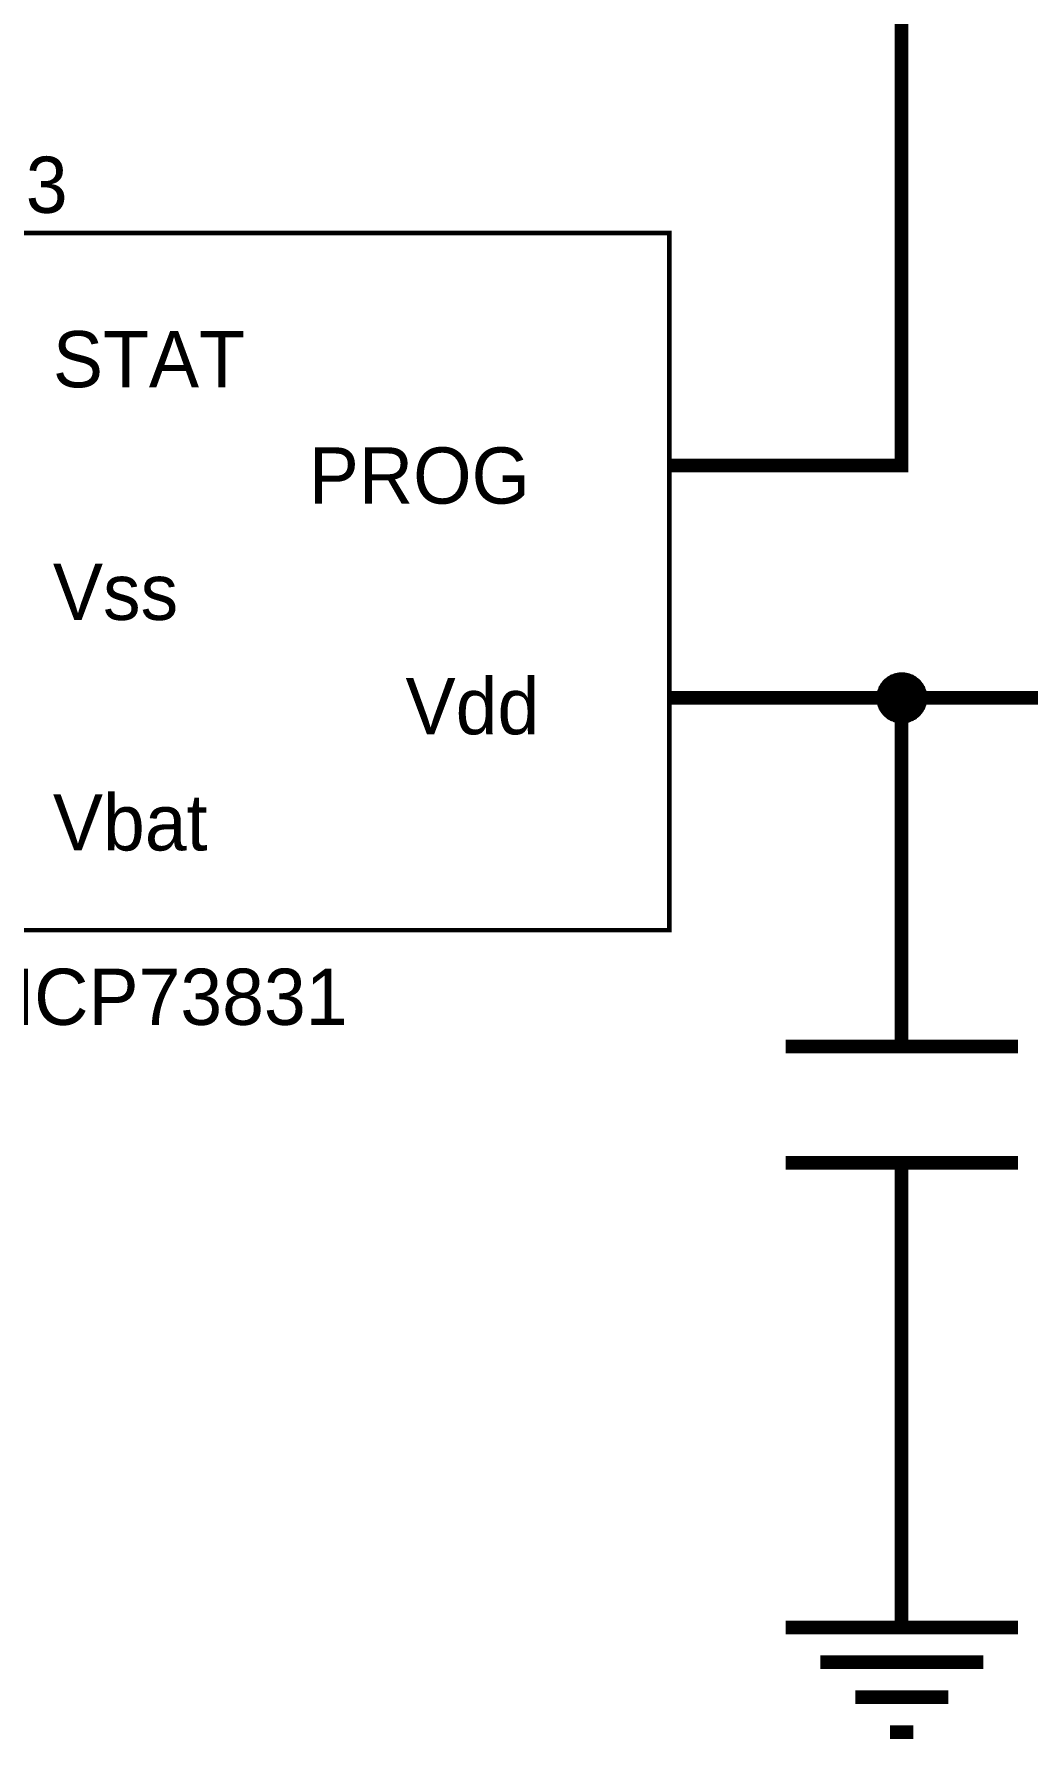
# Model space of a CAD drawing. Header units: millimetres. Extents: x 0 to 9.5, y 0 to 7.5.
# Drawn here: x 2.654 to 3.509, y 4.604 to 6.071 of the extents above; entities that cross this region are included whole.
import ezdxf

# ---------------------------------------------------------------- set-up
doc = ezdxf.new("R2010")
doc.units = ezdxf.units.MM
doc.header["$MEASUREMENT"] = 0
doc.layers.add('Sheet', color=255, linetype='Continuous')

msp = doc.modelspace()

# ---------------------------------------------------------------- linework, layer by layer
at = {"layer": 'Sheet'}
for points, const_width in [([(3.1003, 6.5), (3.4002, 6.5), (3.4002, 5.6999), (3.3003, 5.6999)], 0.0118), ([(3.2002, 5.6999), (3.3003, 5.6999)], 0.0118), ([(3.3803, 5.4999), (3.3803, 5.501), (3.3803, 5.502), (3.3805, 5.503), (3.3807, 5.5039), (3.3809, 5.5049), (3.3812, 5.506), (3.3816, 5.5068), (3.382, 5.5076), (3.3822, 5.5087), (3.3828, 5.5095), (3.3832, 5.5103), (3.3837, 5.5112), (3.3843, 5.5118), (3.3849, 5.5126), (3.3855, 5.5135), (3.3862, 5.5141), (3.3868, 5.5147), (3.3876, 5.5153), (3.3885, 5.516), (3.3891, 5.5166), (3.3899, 5.517), (3.3907, 5.5174), (3.3916, 5.5181), (3.3926, 5.5183), (3.3935, 5.5187), (3.3943, 5.5191), (3.3953, 5.5193), (3.3964, 5.5195), (3.3972, 5.5197), (3.3982, 5.5199), (3.3993, 5.5199), (3.4003, 5.5199)], 0.0039), ([(3.3803, 5.4999), (3.3803, 5.501), (3.3803, 5.502), (3.3805, 5.503), (3.3807, 5.5039), (3.3809, 5.5049), (3.3812, 5.506), (3.3816, 5.5068), (3.382, 5.5076), (3.3822, 5.5087), (3.3828, 5.5095), (3.3832, 5.5103), (3.3837, 5.5112), (3.3843, 5.5118), (3.3849, 5.5126), (3.3855, 5.5135), (3.3862, 5.5141), (3.3868, 5.5147), (3.3876, 5.5153), (3.3885, 5.516), (3.3891, 5.5166), (3.3899, 5.517), (3.3907, 5.5174), (3.3916, 5.5181), (3.3926, 5.5183), (3.3935, 5.5187), (3.3943, 5.5191), (3.3953, 5.5193), (3.3964, 5.5195), (3.3972, 5.5197), (3.3982, 5.5199), (3.3993, 5.5199), (3.4003, 5.5199)], 0.0039), ([(3.3803, 5.4999), (3.3803, 5.501), (3.3803, 5.502), (3.3805, 5.503), (3.3807, 5.5039), (3.3809, 5.5049), (3.3812, 5.506), (3.3816, 5.5068), (3.382, 5.5076), (3.3822, 5.5087), (3.3828, 5.5095), (3.3832, 5.5103), (3.3837, 5.5112), (3.3843, 5.5118), (3.3849, 5.5126), (3.3855, 5.5135), (3.3862, 5.5141), (3.3868, 5.5147), (3.3876, 5.5153), (3.3885, 5.516), (3.3891, 5.5166), (3.3899, 5.517), (3.3907, 5.5174), (3.3916, 5.5181), (3.3926, 5.5183), (3.3935, 5.5187), (3.3943, 5.5191), (3.3953, 5.5193), (3.3964, 5.5195), (3.3972, 5.5197), (3.3982, 5.5199), (3.3993, 5.5199), (3.4003, 5.5199)], 0.0039), ([(3.3803, 5.4999), (3.3803, 5.501), (3.3803, 5.502), (3.3805, 5.503), (3.3807, 5.5039), (3.3809, 5.5049), (3.3812, 5.506), (3.3816, 5.5068), (3.382, 5.5076), (3.3822, 5.5087), (3.3828, 5.5095), (3.3832, 5.5103), (3.3837, 5.5112), (3.3843, 5.5118), (3.3849, 5.5126), (3.3855, 5.5135), (3.3862, 5.5141), (3.3868, 5.5147), (3.3876, 5.5153), (3.3885, 5.516), (3.3891, 5.5166), (3.3899, 5.517), (3.3907, 5.5174), (3.3916, 5.5181), (3.3926, 5.5183), (3.3935, 5.5187), (3.3943, 5.5191), (3.3953, 5.5193), (3.3964, 5.5195), (3.3972, 5.5197), (3.3982, 5.5199), (3.3993, 5.5199), (3.4003, 5.5199)], 0.0039), ([(3.3803, 5.4999), (3.3803, 5.501), (3.3803, 5.502), (3.3805, 5.503), (3.3807, 5.5039), (3.3809, 5.5049), (3.3812, 5.506), (3.3816, 5.5068), (3.382, 5.5076), (3.3822, 5.5087), (3.3828, 5.5095), (3.3832, 5.5103), (3.3837, 5.5112), (3.3843, 5.5118), (3.3849, 5.5126), (3.3855, 5.5135), (3.3862, 5.5141), (3.3868, 5.5147), (3.3876, 5.5153), (3.3885, 5.516), (3.3891, 5.5166), (3.3899, 5.517), (3.3907, 5.5174), (3.3916, 5.5181), (3.3926, 5.5183), (3.3935, 5.5187), (3.3943, 5.5191), (3.3953, 5.5193), (3.3964, 5.5195), (3.3972, 5.5197), (3.3982, 5.5199), (3.3993, 5.5199), (3.4003, 5.5199)], 0.0039), ([(3.3803, 5.4999), (3.3803, 5.501), (3.3803, 5.502), (3.3805, 5.503), (3.3807, 5.5039), (3.3809, 5.5049), (3.3812, 5.506), (3.3816, 5.5068), (3.382, 5.5076), (3.3822, 5.5087), (3.3828, 5.5095), (3.3832, 5.5103), (3.3837, 5.5112), (3.3843, 5.5118), (3.3849, 5.5126), (3.3855, 5.5135), (3.3862, 5.5141), (3.3868, 5.5147), (3.3876, 5.5153), (3.3885, 5.516), (3.3891, 5.5166), (3.3899, 5.517), (3.3907, 5.5174), (3.3916, 5.5181), (3.3926, 5.5183), (3.3935, 5.5187), (3.3943, 5.5191), (3.3953, 5.5193), (3.3964, 5.5195), (3.3972, 5.5197), (3.3982, 5.5199), (3.3993, 5.5199), (3.4003, 5.5199)], 0.0039), ([(3.3803, 5.4999), (3.3803, 5.501), (3.3803, 5.502), (3.3805, 5.503), (3.3807, 5.5039), (3.3809, 5.5049), (3.3812, 5.506), (3.3816, 5.5068), (3.382, 5.5076), (3.3822, 5.5087), (3.3828, 5.5095), (3.3832, 5.5103), (3.3837, 5.5112), (3.3843, 5.5118), (3.3849, 5.5126), (3.3855, 5.5135), (3.3862, 5.5141), (3.3868, 5.5147), (3.3876, 5.5153), (3.3885, 5.516), (3.3891, 5.5166), (3.3899, 5.517), (3.3907, 5.5174), (3.3916, 5.5181), (3.3926, 5.5183), (3.3935, 5.5187), (3.3943, 5.5191), (3.3953, 5.5193), (3.3964, 5.5195), (3.3972, 5.5197), (3.3982, 5.5199), (3.3993, 5.5199), (3.4003, 5.5199)], 0.0039), ([(3.3803, 5.4999), (3.3803, 5.501), (3.3803, 5.502), (3.3805, 5.503), (3.3807, 5.5039), (3.3809, 5.5049), (3.3812, 5.506), (3.3816, 5.5068), (3.382, 5.5076), (3.3822, 5.5087), (3.3828, 5.5095), (3.3832, 5.5103), (3.3837, 5.5112), (3.3843, 5.5118), (3.3849, 5.5126), (3.3855, 5.5135), (3.3862, 5.5141), (3.3868, 5.5147), (3.3876, 5.5153), (3.3885, 5.516), (3.3891, 5.5166), (3.3899, 5.517), (3.3907, 5.5174), (3.3916, 5.5181), (3.3926, 5.5183), (3.3935, 5.5187), (3.3943, 5.5191), (3.3953, 5.5193), (3.3964, 5.5195), (3.3972, 5.5197), (3.3982, 5.5199), (3.3993, 5.5199), (3.4003, 5.5199)], 0.0039), ([(3.4003, 5.5199), (3.4003, 5.5199)], 0.0039), ([(3.4003, 5.5199), (3.4014, 5.5199), (3.4024, 5.5199), (3.4035, 5.5197), (3.4043, 5.5195), (3.4053, 5.5193), (3.4064, 5.5191), (3.4072, 5.5187), (3.408, 5.5183), (3.4091, 5.5181), (3.4099, 5.5174), (3.4108, 5.517), (3.4116, 5.5166), (3.4122, 5.516), (3.413, 5.5153), (3.4139, 5.5147), (3.4145, 5.5141), (3.4151, 5.5135), (3.4158, 5.5126), (3.4164, 5.5118), (3.417, 5.5112), (3.4174, 5.5103), (3.4178, 5.5095), (3.4185, 5.5087), (3.4187, 5.5076), (3.4191, 5.5068), (3.4195, 5.506), (3.4197, 5.5049), (3.4199, 5.5039), (3.4201, 5.503), (3.4203, 5.502), (3.4203, 5.501), (3.4203, 5.4999)], 0.0039), ([(3.4003, 5.5199), (3.4003, 5.5199)], 0.0039), ([(3.4003, 5.5199), (3.4014, 5.5199), (3.4024, 5.5199), (3.4035, 5.5197), (3.4043, 5.5195), (3.4053, 5.5193), (3.4064, 5.5191), (3.4072, 5.5187), (3.408, 5.5183), (3.4091, 5.5181), (3.4099, 5.5174), (3.4108, 5.517), (3.4116, 5.5166), (3.4122, 5.516), (3.413, 5.5153), (3.4139, 5.5147), (3.4145, 5.5141), (3.4151, 5.5135), (3.4158, 5.5126), (3.4164, 5.5118), (3.417, 5.5112), (3.4174, 5.5103), (3.4178, 5.5095), (3.4185, 5.5087), (3.4187, 5.5076), (3.4191, 5.5068), (3.4195, 5.506), (3.4197, 5.5049), (3.4199, 5.5039), (3.4201, 5.503), (3.4203, 5.502), (3.4203, 5.501), (3.4203, 5.4999)], 0.0039), ([(3.4003, 5.5199), (3.4003, 5.5199)], 0.0039), ([(3.4003, 5.5199), (3.4014, 5.5199), (3.4024, 5.5199), (3.4035, 5.5197), (3.4043, 5.5195), (3.4053, 5.5193), (3.4064, 5.5191), (3.4072, 5.5187), (3.408, 5.5183), (3.4091, 5.5181), (3.4099, 5.5174), (3.4108, 5.517), (3.4116, 5.5166), (3.4122, 5.516), (3.413, 5.5153), (3.4139, 5.5147), (3.4145, 5.5141), (3.4151, 5.5135), (3.4158, 5.5126), (3.4164, 5.5118), (3.417, 5.5112), (3.4174, 5.5103), (3.4178, 5.5095), (3.4185, 5.5087), (3.4187, 5.5076), (3.4191, 5.5068), (3.4195, 5.506), (3.4197, 5.5049), (3.4199, 5.5039), (3.4201, 5.503), (3.4203, 5.502), (3.4203, 5.501), (3.4203, 5.4999)], 0.0039), ([(3.4003, 5.5199), (3.4003, 5.5199)], 0.0039), ([(3.4003, 5.5199), (3.4014, 5.5199), (3.4024, 5.5199), (3.4035, 5.5197), (3.4043, 5.5195), (3.4053, 5.5193), (3.4064, 5.5191), (3.4072, 5.5187), (3.408, 5.5183), (3.4091, 5.5181), (3.4099, 5.5174), (3.4108, 5.517), (3.4116, 5.5166), (3.4122, 5.516), (3.413, 5.5153), (3.4139, 5.5147), (3.4145, 5.5141), (3.4151, 5.5135), (3.4158, 5.5126), (3.4164, 5.5118), (3.417, 5.5112), (3.4174, 5.5103), (3.4178, 5.5095), (3.4185, 5.5087), (3.4187, 5.5076), (3.4191, 5.5068), (3.4195, 5.506), (3.4197, 5.5049), (3.4199, 5.5039), (3.4201, 5.503), (3.4203, 5.502), (3.4203, 5.501), (3.4203, 5.4999)], 0.0039), ([(3.4003, 5.5199), (3.4003, 5.5199)], 0.0039), ([(3.4003, 5.5199), (3.4014, 5.5199), (3.4024, 5.5199), (3.4035, 5.5197), (3.4043, 5.5195), (3.4053, 5.5193), (3.4064, 5.5191), (3.4072, 5.5187), (3.408, 5.5183), (3.4091, 5.5181), (3.4099, 5.5174), (3.4108, 5.517), (3.4116, 5.5166), (3.4122, 5.516), (3.413, 5.5153), (3.4139, 5.5147), (3.4145, 5.5141), (3.4151, 5.5135), (3.4158, 5.5126), (3.4164, 5.5118), (3.417, 5.5112), (3.4174, 5.5103), (3.4178, 5.5095), (3.4185, 5.5087), (3.4187, 5.5076), (3.4191, 5.5068), (3.4195, 5.506), (3.4197, 5.5049), (3.4199, 5.5039), (3.4201, 5.503), (3.4203, 5.502), (3.4203, 5.501), (3.4203, 5.4999)], 0.0039), ([(3.4003, 5.5199), (3.4003, 5.5199)], 0.0039), ([(3.4003, 5.5199), (3.4014, 5.5199), (3.4024, 5.5199), (3.4035, 5.5197), (3.4043, 5.5195), (3.4053, 5.5193), (3.4064, 5.5191), (3.4072, 5.5187), (3.408, 5.5183), (3.4091, 5.5181), (3.4099, 5.5174), (3.4108, 5.517), (3.4116, 5.5166), (3.4122, 5.516), (3.413, 5.5153), (3.4139, 5.5147), (3.4145, 5.5141), (3.4151, 5.5135), (3.4158, 5.5126), (3.4164, 5.5118), (3.417, 5.5112), (3.4174, 5.5103), (3.4178, 5.5095), (3.4185, 5.5087), (3.4187, 5.5076), (3.4191, 5.5068), (3.4195, 5.506), (3.4197, 5.5049), (3.4199, 5.5039), (3.4201, 5.503), (3.4203, 5.502), (3.4203, 5.501), (3.4203, 5.4999)], 0.0039), ([(3.4003, 5.5199), (3.4003, 5.5199)], 0.0039), ([(3.4003, 5.5199), (3.4014, 5.5199), (3.4024, 5.5199), (3.4035, 5.5197), (3.4043, 5.5195), (3.4053, 5.5193), (3.4064, 5.5191), (3.4072, 5.5187), (3.408, 5.5183), (3.4091, 5.5181), (3.4099, 5.5174), (3.4108, 5.517), (3.4116, 5.5166), (3.4122, 5.516), (3.413, 5.5153), (3.4139, 5.5147), (3.4145, 5.5141), (3.4151, 5.5135), (3.4158, 5.5126), (3.4164, 5.5118), (3.417, 5.5112), (3.4174, 5.5103), (3.4178, 5.5095), (3.4185, 5.5087), (3.4187, 5.5076), (3.4191, 5.5068), (3.4195, 5.506), (3.4197, 5.5049), (3.4199, 5.5039), (3.4201, 5.503), (3.4203, 5.502), (3.4203, 5.501), (3.4203, 5.4999)], 0.0039), ([(3.4003, 5.5199), (3.4003, 5.5199)], 0.0039), ([(3.4003, 5.5199), (3.4014, 5.5199), (3.4024, 5.5199), (3.4035, 5.5197), (3.4043, 5.5195), (3.4053, 5.5193), (3.4064, 5.5191), (3.4072, 5.5187), (3.408, 5.5183), (3.4091, 5.5181), (3.4099, 5.5174), (3.4108, 5.517), (3.4116, 5.5166), (3.4122, 5.516), (3.413, 5.5153), (3.4139, 5.5147), (3.4145, 5.5141), (3.4151, 5.5135), (3.4158, 5.5126), (3.4164, 5.5118), (3.417, 5.5112), (3.4174, 5.5103), (3.4178, 5.5095), (3.4185, 5.5087), (3.4187, 5.5076), (3.4191, 5.5068), (3.4195, 5.506), (3.4197, 5.5049), (3.4199, 5.5039), (3.4201, 5.503), (3.4203, 5.502), (3.4203, 5.501), (3.4203, 5.4999)], 0.0039), ([(3.2002, 5.4999), (3.3003, 5.4999)], 0.0118), ([(3.3003, 5.4999), (3.4002, 5.4999), (3.4002, 5.4)], 0.0118), ([(3.4003, 5.4799), (3.3993, 5.4799), (3.3982, 5.4799), (3.3972, 5.4801), (3.3964, 5.4803), (3.3953, 5.4805), (3.3943, 5.4807), (3.3935, 5.4812), (3.3926, 5.4816), (3.3916, 5.4818), (3.3907, 5.4824), (3.3899, 5.4828), (3.3891, 5.4832), (3.3885, 5.4839), (3.3876, 5.4845), (3.3868, 5.4851), (3.3862, 5.4857), (3.3855, 5.4864), (3.3849, 5.4872), (3.3843, 5.488), (3.3837, 5.4887), (3.3832, 5.4895), (3.3828, 5.4903), (3.3822, 5.4912), (3.382, 5.4922), (3.3816, 5.493), (3.3812, 5.4939), (3.3809, 5.4949), (3.3807, 5.496), (3.3805, 5.4968), (3.3803, 5.4978), (3.3803, 5.4989), (3.3803, 5.4999)], 0.0039), ([(3.3803, 5.4999), (3.3803, 5.4999)], 0.0039), ([(3.4003, 5.4799), (3.3993, 5.4799), (3.3982, 5.4799), (3.3972, 5.4801), (3.3964, 5.4803), (3.3953, 5.4805), (3.3943, 5.4807), (3.3935, 5.4812), (3.3926, 5.4816), (3.3916, 5.4818), (3.3907, 5.4824), (3.3899, 5.4828), (3.3891, 5.4832), (3.3885, 5.4839), (3.3876, 5.4845), (3.3868, 5.4851), (3.3862, 5.4857), (3.3855, 5.4864), (3.3849, 5.4872), (3.3843, 5.488), (3.3837, 5.4887), (3.3832, 5.4895), (3.3828, 5.4903), (3.3822, 5.4912), (3.382, 5.4922), (3.3816, 5.493), (3.3812, 5.4939), (3.3809, 5.4949), (3.3807, 5.496), (3.3805, 5.4968), (3.3803, 5.4978), (3.3803, 5.4989), (3.3803, 5.4999)], 0.0039), ([(3.3803, 5.4999), (3.3803, 5.4999)], 0.0039), ([(3.4003, 5.4799), (3.3993, 5.4799), (3.3982, 5.4799), (3.3972, 5.4801), (3.3964, 5.4803), (3.3953, 5.4805), (3.3943, 5.4807), (3.3935, 5.4812), (3.3926, 5.4816), (3.3916, 5.4818), (3.3907, 5.4824), (3.3899, 5.4828), (3.3891, 5.4832), (3.3885, 5.4839), (3.3876, 5.4845), (3.3868, 5.4851), (3.3862, 5.4857), (3.3855, 5.4864), (3.3849, 5.4872), (3.3843, 5.488), (3.3837, 5.4887), (3.3832, 5.4895), (3.3828, 5.4903), (3.3822, 5.4912), (3.382, 5.4922), (3.3816, 5.493), (3.3812, 5.4939), (3.3809, 5.4949), (3.3807, 5.496), (3.3805, 5.4968), (3.3803, 5.4978), (3.3803, 5.4989), (3.3803, 5.4999)], 0.0039), ([(3.3803, 5.4999), (3.3803, 5.4999)], 0.0039), ([(3.4003, 5.4799), (3.3993, 5.4799), (3.3982, 5.4799), (3.3972, 5.4801), (3.3964, 5.4803), (3.3953, 5.4805), (3.3943, 5.4807), (3.3935, 5.4812), (3.3926, 5.4816), (3.3916, 5.4818), (3.3907, 5.4824), (3.3899, 5.4828), (3.3891, 5.4832), (3.3885, 5.4839), (3.3876, 5.4845), (3.3868, 5.4851), (3.3862, 5.4857), (3.3855, 5.4864), (3.3849, 5.4872), (3.3843, 5.488), (3.3837, 5.4887), (3.3832, 5.4895), (3.3828, 5.4903), (3.3822, 5.4912), (3.382, 5.4922), (3.3816, 5.493), (3.3812, 5.4939), (3.3809, 5.4949), (3.3807, 5.496), (3.3805, 5.4968), (3.3803, 5.4978), (3.3803, 5.4989), (3.3803, 5.4999)], 0.0039), ([(3.3803, 5.4999), (3.3803, 5.4999)], 0.0039), ([(3.4003, 5.4799), (3.3993, 5.4799), (3.3982, 5.4799), (3.3972, 5.4801), (3.3964, 5.4803), (3.3953, 5.4805), (3.3943, 5.4807), (3.3935, 5.4812), (3.3926, 5.4816), (3.3916, 5.4818), (3.3907, 5.4824), (3.3899, 5.4828), (3.3891, 5.4832), (3.3885, 5.4839), (3.3876, 5.4845), (3.3868, 5.4851), (3.3862, 5.4857), (3.3855, 5.4864), (3.3849, 5.4872), (3.3843, 5.488), (3.3837, 5.4887), (3.3832, 5.4895), (3.3828, 5.4903), (3.3822, 5.4912), (3.382, 5.4922), (3.3816, 5.493), (3.3812, 5.4939), (3.3809, 5.4949), (3.3807, 5.496), (3.3805, 5.4968), (3.3803, 5.4978), (3.3803, 5.4989), (3.3803, 5.4999)], 0.0039), ([(3.3803, 5.4999), (3.3803, 5.4999)], 0.0039), ([(3.4003, 5.4799), (3.3993, 5.4799), (3.3982, 5.4799), (3.3972, 5.4801), (3.3964, 5.4803), (3.3953, 5.4805), (3.3943, 5.4807), (3.3935, 5.4812), (3.3926, 5.4816), (3.3916, 5.4818), (3.3907, 5.4824), (3.3899, 5.4828), (3.3891, 5.4832), (3.3885, 5.4839), (3.3876, 5.4845), (3.3868, 5.4851), (3.3862, 5.4857), (3.3855, 5.4864), (3.3849, 5.4872), (3.3843, 5.488), (3.3837, 5.4887), (3.3832, 5.4895), (3.3828, 5.4903), (3.3822, 5.4912), (3.382, 5.4922), (3.3816, 5.493), (3.3812, 5.4939), (3.3809, 5.4949), (3.3807, 5.496), (3.3805, 5.4968), (3.3803, 5.4978), (3.3803, 5.4989), (3.3803, 5.4999)], 0.0039), ([(3.3803, 5.4999), (3.3803, 5.4999)], 0.0039), ([(3.4003, 5.4799), (3.3993, 5.4799), (3.3982, 5.4799), (3.3972, 5.4801), (3.3964, 5.4803), (3.3953, 5.4805), (3.3943, 5.4807), (3.3935, 5.4812), (3.3926, 5.4816), (3.3916, 5.4818), (3.3907, 5.4824), (3.3899, 5.4828), (3.3891, 5.4832), (3.3885, 5.4839), (3.3876, 5.4845), (3.3868, 5.4851), (3.3862, 5.4857), (3.3855, 5.4864), (3.3849, 5.4872), (3.3843, 5.488), (3.3837, 5.4887), (3.3832, 5.4895), (3.3828, 5.4903), (3.3822, 5.4912), (3.382, 5.4922), (3.3816, 5.493), (3.3812, 5.4939), (3.3809, 5.4949), (3.3807, 5.496), (3.3805, 5.4968), (3.3803, 5.4978), (3.3803, 5.4989), (3.3803, 5.4999)], 0.0039), ([(3.3803, 5.4999), (3.3803, 5.4999)], 0.0039), ([(3.4003, 5.4799), (3.3993, 5.4799), (3.3982, 5.4799), (3.3972, 5.4801), (3.3964, 5.4803), (3.3953, 5.4805), (3.3943, 5.4807), (3.3935, 5.4812), (3.3926, 5.4816), (3.3916, 5.4818), (3.3907, 5.4824), (3.3899, 5.4828), (3.3891, 5.4832), (3.3885, 5.4839), (3.3876, 5.4845), (3.3868, 5.4851), (3.3862, 5.4857), (3.3855, 5.4864), (3.3849, 5.4872), (3.3843, 5.488), (3.3837, 5.4887), (3.3832, 5.4895), (3.3828, 5.4903), (3.3822, 5.4912), (3.382, 5.4922), (3.3816, 5.493), (3.3812, 5.4939), (3.3809, 5.4949), (3.3807, 5.496), (3.3805, 5.4968), (3.3803, 5.4978), (3.3803, 5.4989), (3.3803, 5.4999)], 0.0039), ([(3.3803, 5.4999), (3.3803, 5.4999)], 0.0039), ([(3.4003, 5.4999), (3.7003, 5.4999)], 0.0118), ([(3.4203, 5.4999), (3.4203, 5.4989), (3.4203, 5.4978), (3.4201, 5.4968), (3.4199, 5.496), (3.4197, 5.4949), (3.4195, 5.4939), (3.4191, 5.493), (3.4187, 5.4922), (3.4185, 5.4912), (3.4178, 5.4903), (3.4174, 5.4895), (3.417, 5.4887), (3.4164, 5.488), (3.4158, 5.4872), (3.4151, 5.4864), (3.4145, 5.4857), (3.4139, 5.4851), (3.413, 5.4845), (3.4122, 5.4839), (3.4116, 5.4832), (3.4108, 5.4828), (3.4099, 5.4824), (3.4091, 5.4818), (3.408, 5.4816), (3.4072, 5.4812), (3.4064, 5.4807), (3.4053, 5.4805), (3.4043, 5.4803), (3.4035, 5.4801), (3.4024, 5.4799), (3.4014, 5.4799), (3.4003, 5.4799)], 0.0039), ([(3.4203, 5.4999), (3.4203, 5.4989), (3.4203, 5.4978), (3.4201, 5.4968), (3.4199, 5.496), (3.4197, 5.4949), (3.4195, 5.4939), (3.4191, 5.493), (3.4187, 5.4922), (3.4185, 5.4912), (3.4178, 5.4903), (3.4174, 5.4895), (3.417, 5.4887), (3.4164, 5.488), (3.4158, 5.4872), (3.4151, 5.4864), (3.4145, 5.4857), (3.4139, 5.4851), (3.413, 5.4845), (3.4122, 5.4839), (3.4116, 5.4832), (3.4108, 5.4828), (3.4099, 5.4824), (3.4091, 5.4818), (3.408, 5.4816), (3.4072, 5.4812), (3.4064, 5.4807), (3.4053, 5.4805), (3.4043, 5.4803), (3.4035, 5.4801), (3.4024, 5.4799), (3.4014, 5.4799), (3.4003, 5.4799)], 0.0039), ([(3.4203, 5.4999), (3.4203, 5.4989), (3.4203, 5.4978), (3.4201, 5.4968), (3.4199, 5.496), (3.4197, 5.4949), (3.4195, 5.4939), (3.4191, 5.493), (3.4187, 5.4922), (3.4185, 5.4912), (3.4178, 5.4903), (3.4174, 5.4895), (3.417, 5.4887), (3.4164, 5.488), (3.4158, 5.4872), (3.4151, 5.4864), (3.4145, 5.4857), (3.4139, 5.4851), (3.413, 5.4845), (3.4122, 5.4839), (3.4116, 5.4832), (3.4108, 5.4828), (3.4099, 5.4824), (3.4091, 5.4818), (3.408, 5.4816), (3.4072, 5.4812), (3.4064, 5.4807), (3.4053, 5.4805), (3.4043, 5.4803), (3.4035, 5.4801), (3.4024, 5.4799), (3.4014, 5.4799), (3.4003, 5.4799)], 0.0039), ([(3.4203, 5.4999), (3.4203, 5.4989), (3.4203, 5.4978), (3.4201, 5.4968), (3.4199, 5.496), (3.4197, 5.4949), (3.4195, 5.4939), (3.4191, 5.493), (3.4187, 5.4922), (3.4185, 5.4912), (3.4178, 5.4903), (3.4174, 5.4895), (3.417, 5.4887), (3.4164, 5.488), (3.4158, 5.4872), (3.4151, 5.4864), (3.4145, 5.4857), (3.4139, 5.4851), (3.413, 5.4845), (3.4122, 5.4839), (3.4116, 5.4832), (3.4108, 5.4828), (3.4099, 5.4824), (3.4091, 5.4818), (3.408, 5.4816), (3.4072, 5.4812), (3.4064, 5.4807), (3.4053, 5.4805), (3.4043, 5.4803), (3.4035, 5.4801), (3.4024, 5.4799), (3.4014, 5.4799), (3.4003, 5.4799)], 0.0039), ([(3.4203, 5.4999), (3.4203, 5.4989), (3.4203, 5.4978), (3.4201, 5.4968), (3.4199, 5.496), (3.4197, 5.4949), (3.4195, 5.4939), (3.4191, 5.493), (3.4187, 5.4922), (3.4185, 5.4912), (3.4178, 5.4903), (3.4174, 5.4895), (3.417, 5.4887), (3.4164, 5.488), (3.4158, 5.4872), (3.4151, 5.4864), (3.4145, 5.4857), (3.4139, 5.4851), (3.413, 5.4845), (3.4122, 5.4839), (3.4116, 5.4832), (3.4108, 5.4828), (3.4099, 5.4824), (3.4091, 5.4818), (3.408, 5.4816), (3.4072, 5.4812), (3.4064, 5.4807), (3.4053, 5.4805), (3.4043, 5.4803), (3.4035, 5.4801), (3.4024, 5.4799), (3.4014, 5.4799), (3.4003, 5.4799)], 0.0039), ([(3.4203, 5.4999), (3.4203, 5.4989), (3.4203, 5.4978), (3.4201, 5.4968), (3.4199, 5.496), (3.4197, 5.4949), (3.4195, 5.4939), (3.4191, 5.493), (3.4187, 5.4922), (3.4185, 5.4912), (3.4178, 5.4903), (3.4174, 5.4895), (3.417, 5.4887), (3.4164, 5.488), (3.4158, 5.4872), (3.4151, 5.4864), (3.4145, 5.4857), (3.4139, 5.4851), (3.413, 5.4845), (3.4122, 5.4839), (3.4116, 5.4832), (3.4108, 5.4828), (3.4099, 5.4824), (3.4091, 5.4818), (3.408, 5.4816), (3.4072, 5.4812), (3.4064, 5.4807), (3.4053, 5.4805), (3.4043, 5.4803), (3.4035, 5.4801), (3.4024, 5.4799), (3.4014, 5.4799), (3.4003, 5.4799)], 0.0039), ([(3.4203, 5.4999), (3.4203, 5.4989), (3.4203, 5.4978), (3.4201, 5.4968), (3.4199, 5.496), (3.4197, 5.4949), (3.4195, 5.4939), (3.4191, 5.493), (3.4187, 5.4922), (3.4185, 5.4912), (3.4178, 5.4903), (3.4174, 5.4895), (3.417, 5.4887), (3.4164, 5.488), (3.4158, 5.4872), (3.4151, 5.4864), (3.4145, 5.4857), (3.4139, 5.4851), (3.413, 5.4845), (3.4122, 5.4839), (3.4116, 5.4832), (3.4108, 5.4828), (3.4099, 5.4824), (3.4091, 5.4818), (3.408, 5.4816), (3.4072, 5.4812), (3.4064, 5.4807), (3.4053, 5.4805), (3.4043, 5.4803), (3.4035, 5.4801), (3.4024, 5.4799), (3.4014, 5.4799), (3.4003, 5.4799)], 0.0039), ([(3.4203, 5.4999), (3.4203, 5.4989), (3.4203, 5.4978), (3.4201, 5.4968), (3.4199, 5.496), (3.4197, 5.4949), (3.4195, 5.4939), (3.4191, 5.493), (3.4187, 5.4922), (3.4185, 5.4912), (3.4178, 5.4903), (3.4174, 5.4895), (3.417, 5.4887), (3.4164, 5.488), (3.4158, 5.4872), (3.4151, 5.4864), (3.4145, 5.4857), (3.4139, 5.4851), (3.413, 5.4845), (3.4122, 5.4839), (3.4116, 5.4832), (3.4108, 5.4828), (3.4099, 5.4824), (3.4091, 5.4818), (3.408, 5.4816), (3.4072, 5.4812), (3.4064, 5.4807), (3.4053, 5.4805), (3.4043, 5.4803), (3.4035, 5.4801), (3.4024, 5.4799), (3.4014, 5.4799), (3.4003, 5.4799)], 0.0039), ([(3.4203, 5.4999), (3.4203, 5.4999), (3.4203, 5.4999), (3.4203, 5.4999), (3.4203, 5.4999), (3.4203, 5.4999), (3.4203, 5.4999), (3.4203, 5.4999), (3.4203, 5.4999), (3.4203, 5.4999), (3.4203, 5.4999), (3.4203, 5.4999), (3.4203, 5.4999), (3.4203, 5.4999), (3.4203, 5.4999), (3.4203, 5.4999), (3.4203, 5.4999), (3.4203, 5.4999), (3.4203, 5.4999), (3.4203, 5.4999), (3.4203, 5.4999), (3.4203, 5.4999), (3.4203, 5.4999), (3.4203, 5.4999), (3.4203, 5.4999), (3.4203, 5.4999), (3.4203, 5.4999), (3.4203, 5.4999), (3.4203, 5.4999), (3.4203, 5.4999), (3.4203, 5.4999), (3.4203, 5.4999), (3.4203, 5.4999)], 0.0039), ([(3.4203, 5.4999), (3.4203, 5.4999)], 0.0039), ([(3.4203, 5.4999), (3.4203, 5.4999), (3.4203, 5.4999), (3.4203, 5.4999), (3.4203, 5.4999), (3.4203, 5.4999), (3.4203, 5.4999), (3.4203, 5.4999), (3.4203, 5.4999), (3.4203, 5.4999), (3.4203, 5.4999), (3.4203, 5.4999), (3.4203, 5.4999), (3.4203, 5.4999), (3.4203, 5.4999), (3.4203, 5.4999), (3.4203, 5.4999), (3.4203, 5.4999), (3.4203, 5.4999), (3.4203, 5.4999), (3.4203, 5.4999), (3.4203, 5.4999), (3.4203, 5.4999), (3.4203, 5.4999), (3.4203, 5.4999), (3.4203, 5.4999), (3.4203, 5.4999), (3.4203, 5.4999), (3.4203, 5.4999), (3.4203, 5.4999), (3.4203, 5.4999), (3.4203, 5.4999), (3.4203, 5.4999)], 0.0039), ([(3.4203, 5.4999), (3.4203, 5.4999)], 0.0039), ([(3.4203, 5.4999), (3.4203, 5.4999), (3.4203, 5.4999), (3.4203, 5.4999), (3.4203, 5.4999), (3.4203, 5.4999), (3.4203, 5.4999), (3.4203, 5.4999), (3.4203, 5.4999), (3.4203, 5.4999), (3.4203, 5.4999), (3.4203, 5.4999), (3.4203, 5.4999), (3.4203, 5.4999), (3.4203, 5.4999), (3.4203, 5.4999), (3.4203, 5.4999), (3.4203, 5.4999), (3.4203, 5.4999), (3.4203, 5.4999), (3.4203, 5.4999), (3.4203, 5.4999), (3.4203, 5.4999), (3.4203, 5.4999), (3.4203, 5.4999), (3.4203, 5.4999), (3.4203, 5.4999), (3.4203, 5.4999), (3.4203, 5.4999), (3.4203, 5.4999), (3.4203, 5.4999), (3.4203, 5.4999), (3.4203, 5.4999)], 0.0039), ([(3.4203, 5.4999), (3.4203, 5.4999)], 0.0039), ([(3.4203, 5.4999), (3.4203, 5.4999), (3.4203, 5.4999), (3.4203, 5.4999), (3.4203, 5.4999), (3.4203, 5.4999), (3.4203, 5.4999), (3.4203, 5.4999), (3.4203, 5.4999), (3.4203, 5.4999), (3.4203, 5.4999), (3.4203, 5.4999), (3.4203, 5.4999), (3.4203, 5.4999), (3.4203, 5.4999), (3.4203, 5.4999), (3.4203, 5.4999), (3.4203, 5.4999), (3.4203, 5.4999), (3.4203, 5.4999), (3.4203, 5.4999), (3.4203, 5.4999), (3.4203, 5.4999), (3.4203, 5.4999), (3.4203, 5.4999), (3.4203, 5.4999), (3.4203, 5.4999), (3.4203, 5.4999), (3.4203, 5.4999), (3.4203, 5.4999), (3.4203, 5.4999), (3.4203, 5.4999), (3.4203, 5.4999)], 0.0039), ([(3.4203, 5.4999), (3.4203, 5.4999)], 0.0039), ([(3.4203, 5.4999), (3.4203, 5.4999), (3.4203, 5.4999), (3.4203, 5.4999), (3.4203, 5.4999), (3.4203, 5.4999), (3.4203, 5.4999), (3.4203, 5.4999), (3.4203, 5.4999), (3.4203, 5.4999), (3.4203, 5.4999), (3.4203, 5.4999), (3.4203, 5.4999), (3.4203, 5.4999), (3.4203, 5.4999), (3.4203, 5.4999), (3.4203, 5.4999), (3.4203, 5.4999), (3.4203, 5.4999), (3.4203, 5.4999), (3.4203, 5.4999), (3.4203, 5.4999), (3.4203, 5.4999), (3.4203, 5.4999), (3.4203, 5.4999), (3.4203, 5.4999), (3.4203, 5.4999), (3.4203, 5.4999), (3.4203, 5.4999), (3.4203, 5.4999), (3.4203, 5.4999), (3.4203, 5.4999), (3.4203, 5.4999)], 0.0039), ([(3.4203, 5.4999), (3.4203, 5.4999)], 0.0039), ([(3.4203, 5.4999), (3.4203, 5.4999), (3.4203, 5.4999), (3.4203, 5.4999), (3.4203, 5.4999), (3.4203, 5.4999), (3.4203, 5.4999), (3.4203, 5.4999), (3.4203, 5.4999), (3.4203, 5.4999), (3.4203, 5.4999), (3.4203, 5.4999), (3.4203, 5.4999), (3.4203, 5.4999), (3.4203, 5.4999), (3.4203, 5.4999), (3.4203, 5.4999), (3.4203, 5.4999), (3.4203, 5.4999), (3.4203, 5.4999), (3.4203, 5.4999), (3.4203, 5.4999), (3.4203, 5.4999), (3.4203, 5.4999), (3.4203, 5.4999), (3.4203, 5.4999), (3.4203, 5.4999), (3.4203, 5.4999), (3.4203, 5.4999), (3.4203, 5.4999), (3.4203, 5.4999), (3.4203, 5.4999), (3.4203, 5.4999)], 0.0039), ([(3.4203, 5.4999), (3.4203, 5.4999)], 0.0039), ([(3.4203, 5.4999), (3.4203, 5.4999), (3.4203, 5.4999), (3.4203, 5.4999), (3.4203, 5.4999), (3.4203, 5.4999), (3.4203, 5.4999), (3.4203, 5.4999), (3.4203, 5.4999), (3.4203, 5.4999), (3.4203, 5.4999), (3.4203, 5.4999), (3.4203, 5.4999), (3.4203, 5.4999), (3.4203, 5.4999), (3.4203, 5.4999), (3.4203, 5.4999), (3.4203, 5.4999), (3.4203, 5.4999), (3.4203, 5.4999), (3.4203, 5.4999), (3.4203, 5.4999), (3.4203, 5.4999), (3.4203, 5.4999), (3.4203, 5.4999), (3.4203, 5.4999), (3.4203, 5.4999), (3.4203, 5.4999), (3.4203, 5.4999), (3.4203, 5.4999), (3.4203, 5.4999), (3.4203, 5.4999), (3.4203, 5.4999)], 0.0039), ([(3.4203, 5.4999), (3.4203, 5.4999)], 0.0039), ([(3.4203, 5.4999), (3.4203, 5.4999), (3.4203, 5.4999), (3.4203, 5.4999), (3.4203, 5.4999), (3.4203, 5.4999), (3.4203, 5.4999), (3.4203, 5.4999), (3.4203, 5.4999), (3.4203, 5.4999), (3.4203, 5.4999), (3.4203, 5.4999), (3.4203, 5.4999), (3.4203, 5.4999), (3.4203, 5.4999), (3.4203, 5.4999), (3.4203, 5.4999), (3.4203, 5.4999), (3.4203, 5.4999), (3.4203, 5.4999), (3.4203, 5.4999), (3.4203, 5.4999), (3.4203, 5.4999), (3.4203, 5.4999), (3.4203, 5.4999), (3.4203, 5.4999), (3.4203, 5.4999), (3.4203, 5.4999), (3.4203, 5.4999), (3.4203, 5.4999), (3.4203, 5.4999), (3.4203, 5.4999), (3.4203, 5.4999)], 0.0039), ([(3.4203, 5.4999), (3.4203, 5.4999)], 0.0039), ([(3.4002, 5.1999), (3.4002, 5.4)], 0.0118), ([(3.3003, 5.1999), (3.5002, 5.1999)], 0.0118), ([(3.3003, 5.0999), (3.5002, 5.0999)], 0.0118), ([(3.4002, 5.1), (3.4002, 4.8999)], 0.0118), ([(3.4002, 4.8), (3.4002, 4.8999)], 0.0118), ([(3.4002, 4.8), (3.4002, 4.6999)], 0.0118), ([(3.3003, 4.6998), (3.5002, 4.6998)], 0.0118), ([(3.3303, 4.67), (3.4704, 4.67)], 0.0118), ([(3.3603, 4.64), (3.4404, 4.64)], 0.0118), ([(3.3903, 4.6099), (3.4103, 4.6099)], 0.0118)]:
    msp.add_lwpolyline(points, dxfattribs=dict(at, const_width=const_width))
at = {"layer": 'Sheet', "const_width": 0.0039}
for points in [[(2.6003, 5.9), (2.6003, 5.3), (3.2002, 5.3), (3.2002, 5.9), (2.6003, 5.9), (2.6003, 5.9)], [(2.6003, 5.9), (3.2002, 5.9), (3.2002, 5.3), (2.6003, 5.3), (2.6003, 5.9)]]:
    msp.add_lwpolyline(points, close=True, dxfattribs=at)
at = {"layer": 'Sheet', "const_width": 0.02}
msp.add_lwpolyline([(3.39, 5.5, 1), (3.41, 5.5, 1)], format="xyb", close=True, dxfattribs=at)

# ---------------------------------------------------------------- texts
at = {"layer": 'Sheet'}
for s, p in [('U3', (2.5997, 5.9173)), ('STAT', (2.6697, 5.7672)), ('PROG', (2.8899, 5.6671)), ('Vss', (2.6697, 5.567)), ('Vdd', (2.9732, 5.4686)), ('Vbat', (2.6697, 5.3686)), ('MCP73831', (2.5997, 5.2185))]:
    msp.add_text(s, height=0.04837, dxfattribs=at).set_placement(p)

doc.saveas('drawing.dxf')
